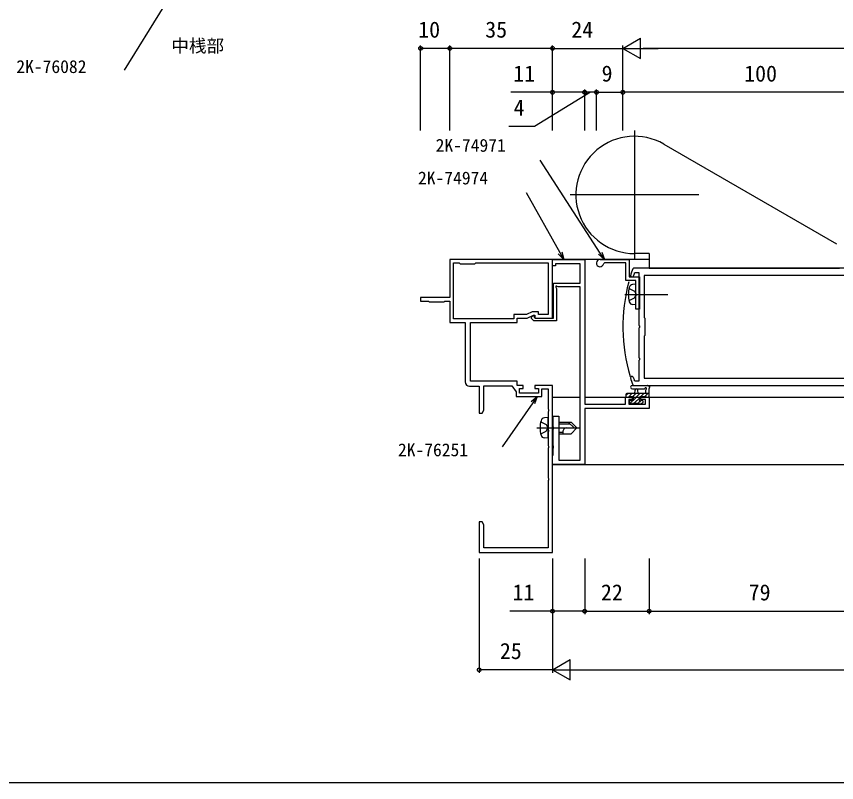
# Model space of a CAD drawing. Units: millimetres, scale not verified. Extents: x -437 to 438, y -344 to 341.
# Drawn here: x -111 to 169, y -343.6 to -82.2 of the extents above; entities that cross this region are included whole.
import ezdxf
from ezdxf.enums import TextEntityAlignment as Align

# ---------------------------------------------------------------- set-up
doc = ezdxf.new("R2010")
doc.units = ezdxf.units.MM
doc.header["$LTSCALE"] = 2
for name, color, linetype in [('0-1_USER1', 3, 'Continuous'), ('0-2_YKK_11', 7, 'Continuous'), ('0-3_YKK_12', 2, 'Continuous'), ('0-4_YKK_13', 4, 'Continuous'), ('0-6_YKK_D', 6, 'Continuous'), ('0-7_YKK_ZWAK', 7, 'Continuous')]:
    doc.layers.add(name, color=color, linetype=linetype)
doc.styles.add('ＭＳ ゴシック', font='')
doc.styles.get('ＭＳ ゴシック').set_extended_font_data('MS Gothic')

msp = doc.modelspace()

# ---------------------------------------------------------------- linework, layer by layer
at = {"layer": '0-2_YKK_11'}
for points in [[(72.029, -265.1), (72.029, -208.1), (66.029, -208.1), (66.029, -209.1), (67.229, -209.1), (67.229, -210.7), (60.829, -210.7), (60.829, -209.1), (62.029, -209.1), (62.029, -208.1), (60.029, -208.1), (60.029, -206.6), (44.029, -206.6), (44.029, -186.6), (60.029, -186.6), (60.029, -185.1), (63.385, -185.1), (65.529, -184.1), (66.029, -184.1), (66.029, -185.1), (72.029, -185.1), (72.029, -165.1), (37.029, -165.1), (37.029, -178.1), (27.029, -178.1), (27.029, -179.3), (29.729, -179.3), (30.029, -179.6), (35.029, -179.6), (35.329, -179.3), (37.029, -179.3), (37.029, -186.6), (42.229, -186.6), (42.229, -206.9)], [(73.279, -174.76), (73.429, -175.02), (73.429, -186.1), (65.715, -186.1), (64.829, -185.214), (64.829, -184.652), (65.644, -184.272), (65.829, -184.39), (65.829, -184.8), (66.129, -185.1), (72.329, -185.1), (72.329, -173.2), (81.529, -173.2), (81.529, -166.6), (73.029, -166.6), (73.029, -167.3), (72.029, -167.3), (72.029, -165.1), (83.029, -165.1), (83.029, -214.5), (96.929, -214.5), (96.929, -212.1), (99.229, -212.1), (99.229, -212.9), (98.129, -212.9), (98.129, -214.5), (103.829, -214.5), (103.829, -212.9), (102.229, -212.9), (102.229, -212.1), (105.029, -212.1), (105.029, -216), (83.029, -216), (83.029, -235.1), (72.029, -235.1), (72.029, -232.146), (72.129, -231.973), (72.229, -231.8), (72.229, -229.558), (72.349, -229.375)], [(88.279, -165.1), (98.229, -165.1), (98.229, -171.1), (101.729, -171.1)], [(101.729, -171.1), (101.729, -182.1), (100.529, -182.1), (100.529, -177.558), (100.649, -177.375), (100.649, -176.825), (100.529, -176.642), (100.529, -172.3), (97.029, -172.3), (97.029, -166.3), (89.809, -166.3), (89.513, -166.552)], [(98.645, -170.713), (98.932, -171.1), (99.35, -171.1), (99.637, -170.888)], [(184.029, -168.1), (99.714, -168.1), (99.431, -168.301)], [(99.978, -169.807), (100.263, -169.6), (101.57, -169.6), (101.57, -176.642), (101.69, -176.825), (101.69, -177.375), (101.57, -177.558), (101.57, -187.642), (101.69, -187.825), (101.69, -188.375), (101.57, -188.558), (101.57, -198.642), (101.69, -198.825), (101.69, -199.375), (101.57, -199.558), (101.57, -206.6), (100.263, -206.6), (99.978, -206.393)], [(81.529, -233.6), (81.529, -174.5), (73.949, -174.5), (73.689, -174.35)], [(99.637, -205.312), (99.35, -205.1), (98.932, -205.1), (98.645, -205.487)], [(43.729, -208.4), (47.029, -208.4), (47.029, -217.6), (47.999, -217.6), (48.629, -216.509), (48.629, -208.2), (58.129, -208.2), (59.629, -210.342), (59.629, -211.9), (68.429, -211.9), (68.429, -209.3), (70.529, -209.3), (70.529, -216.142), (70.649, -216.325), (70.649, -216.875), (70.529, -217.058), (70.529, -223.142), (70.649, -223.325), (70.649, -223.875), (70.529, -224.058), (70.529, -228.642), (70.649, -228.825), (70.649, -229.375), (70.529, -229.558), (70.529, -239.642), (70.649, -239.825), (70.649, -240.375), (70.529, -240.558), (70.529, -263.5), (48.629, -263.5), (48.629, -255.691), (47.999, -254.6), (47.029, -254.6), (47.029, -265.1), (72.029, -265.1)], [(99.431, -207.899), (99.714, -208.1), (184.029, -208.1)], [(72.349, -229.375), (72.349, -228.825), (72.229, -228.642), (72.229, -223.058), (72.349, -222.875), (72.349, -222.325), (72.229, -222.142), (72.229, -218.6), (74.229, -218.6), (74.229, -233.6), (81.529, -233.6)]]:
    msp.add_lwpolyline(points, dxfattribs=at)
for points in [[(45.829, -166.3), (70.529, -166.3), (70.529, -183.9), (67.229, -183.9), (67.229, -183), (65.049, -183), (63.118, -183.9), (58.829, -183.9), (58.829, -185.4), (38.229, -185.4), (38.229, -166.3), (40.229, -166.3), (40.529, -166.6), (45.529, -166.6)], [(175.529, -170.6), (103.37, -170.6), (103.37, -184.9), (103.57, -185.1), (103.57, -191.1), (103.37, -191.3), (103.37, -205.6), (175.529, -205.6), (175.729, -205.8), (179.229, -205.8), (179.229, -190.5), (182.229, -190.5), (182.229, -185.7), (179.229, -185.7), (179.229, -170.4), (175.729, -170.4)]]:
    msp.add_lwpolyline(points, close=True, dxfattribs=at)
for centre, radius, start, end in [((88.279, -166.35), 1.25, 90, 350.7182), ((156.07, -188.1), 59.999, 160.73222, 163.15509), ((156.069, -188.1), 58.998, 161.93765, 163.03801), ((73.429, -174.5), 0.3, 30.00001, 239.99999), ((43.729, -206.9), 1.5, 180.00001, 269.99999), ((156.07, -188.1), 59.999, 196.84491, 199.26778), ((156.069, -188.1), 58.998, 196.96199, 198.06235)]:
    msp.add_arc(centre, radius, start, end, dxfattribs=at)
at = {"layer": '0-3_YKK_12'}
for p, q in [((105.029, -165.1), (71.701, -165.1)), ((72.029, -212.1), (81.399, -212.1)), ((83.029, -212.1), (357.3, -212.1)), ((72.029, -235.104), (368.3, -235.104))]:
    msp.add_line(p, q, dxfattribs=at)
msp.add_arc((156.07, -188.1), 60, 165.20951, 196.36745, dxfattribs=at)
at = {"layer": '0-4_YKK_13'}
for p, q in [((100.029, -121.1), (100.029, -165.1)), ((110.029, -125.78), (169.029, -159.843)), ((122.029, -143.1), (78.029, -143.1)), ((105.029, -163.1), (100.029, -163.1)), ((100.529, -173.6), (99.41, -173.698)), ((100.529, -180.6), (100.529, -173.6)), ((96.776, -177.1), (111.459, -177.1)), ((100.529, -180.6), (99.41, -180.502)), ((99.304, -208.1), (104.467, -208.1)), ((99.304, -209.3), (103.265, -209.303)), ((100.132, -210.9), (100.234, -209.756)), ((101.332, -210.9), (101.23, -209.756)), ((103.832, -209.72), (103.832, -210.9)), ((105.032, -211.8), (105.032, -209.12)), ((97.823, -210.9), (97.132, -211.591)), ((97.132, -211.2), (97.132, -211.8)), ((105.032, -210.9), (97.432, -210.9)), ((97.432, -212.1), (98.032, -212.1)), ((99.17, -210.9), (97.97, -212.1)), ((100.517, -210.9), (99.517, -211.9)), ((101.864, -210.9), (99.532, -213.232)), ((101.932, -212.179), (99.911, -214.2)), ((103.211, -210.9), (102.211, -211.9)), ((104.558, -210.9), (103.558, -211.9)), ((104.132, -212.1), (104.732, -212.1)), ((105.032, -211.773), (104.705, -212.1)), ((98.332, -213.6), (98.332, -214.1)), ((99.464, -213.3), (98.437, -214.327)), ((98.632, -214.4), (99.132, -214.4)), ((99.332, -214.2), (101.432, -214.2)), ((101.909, -213.549), (101.258, -214.2)), ((101.632, -214.4), (102.232, -214.4)), ((102.732, -213.3), (102.393, -213.3)), ((102.444, -214.312), (102.944, -213.812)), ((70.399, -219.1), (69.28, -219.198)), ((70.399, -219.1), (70.399, -226.1)), ((77.399, -220.6), (79.399, -222.6)), ((66.646, -222.6), (81.325, -222.6)), ((74.229, -221.2), (77.999, -221.2)), ((70.399, -226.1), (69.28, -226.002)), ((74.229, -224), (75.599, -224)), ((75.599, -224), (75.599, -224.6))]:
    msp.add_line(p, q, dxfattribs=at)
for points in [[(105.029, -163.1), (105.029, -168.1), (170.029, -168.1)], [(98.166, -175.05), (99.981, -175.955), (100.59, -177.1)], [(98.166, -179.15), (99.981, -178.245), (100.59, -177.1)], [(98.232, -211.9), (99.532, -211.9), (99.532, -213.3), (98.632, -213.3)], [(101.932, -212.839), (101.932, -211.9), (103.932, -211.9)], [(68.036, -220.55), (69.851, -221.455), (70.46, -222.6)], [(74.229, -220.6), (78.399, -220.6), (80.399, -222.6)], [(68.036, -224.65), (69.851, -223.745), (70.46, -222.6)], [(74.229, -224.6), (78.399, -224.6), (80.399, -222.6)]]:
    msp.add_lwpolyline(points, dxfattribs=at)
for centre, radius, start, end in [((100.029, -143.1), 20, 59.99995, 269.99998), ((106.929, -177.1), 9, 164.11915, 195.88085), ((99.523, -174.993), 1.3, 95, 164.11915), ((99.523, -179.207), 1.3, 195.88085, 265), ((99.305, -208.7), 0.6, 89.95977, 269.95977), ((100.732, -209.8), 0.5, 5.09207, 174.90793), ((103.266, -209.003), 0.3, 269.95977, 340.81024), ((103.832, -209.2), 0.3, 300, 160.81024), ((104.132, -209.72), 0.3, 120, 180), ((104.467, -208.4), 0.3, 40.52878, 90), ((104.923, -208.01), 0.3, 220.52878, 280.52878), ((105.032, -208.6), 0.3, 300, 100.52878), ((105.332, -209.12), 0.3, 120, 180), ((97.432, -211.2), 0.3, 90, 180), ((97.432, -211.8), 0.3, 180, 270), ((98.032, -211.9), 0.2, 270, 0), ((104.132, -211.9), 0.2, 180, 270), ((104.732, -211.8), 0.3, 270, 0), ((98.632, -213.6), 0.3, 90, 180), ((98.632, -214.1), 0.3, 180, 270), ((99.132, -214.2), 0.2, 270, 0), ((101.632, -214.2), 0.2, 180, 270), ((101.932, -213.3), 0.25, 123.05573, 326.94427), ((101.632, -212.839), 0.3, 303.05573, 0), ((102.393, -213.6), 0.3, 90, 146.94427), ((102.232, -214.1), 0.3, 270, 315), ((102.732, -213.6), 0.3, 315, 90), ((76.799, -222.6), 9, 164.11915, 195.88085), ((69.393, -220.493), 1.3, 95, 164.11915), ((76.931, -223.933), 1.333, 90, 182.86598), ((69.393, -224.707), 1.3, 195.88085, 265)]:
    msp.add_arc(centre, radius, start, end, dxfattribs=at)
at = {"layer": '0-6_YKK_D'}
for p, q in [((27.029, -121.1), (27.029, -92.1)), ((37.029, -121.1), (37.029, -92.1)), ((37.029, -121.1), (37.029, -92.1)), ((72.029, -121.1), (72.029, -92.1)), ((72.029, -121.1), (72.029, -92.1)), ((96.029, -93.1), (102.091, -89.6)), ((96.029, -121.1), (96.029, -92.1)), ((96.029, -121.1), (96.029, -92.1)), ((102.091, -96.6), (102.091, -89.6)), ((37.029, -93.1), (27.029, -93.1)), ((72.029, -93.1), (37.029, -93.1)), ((72.029, -93.1), (96.029, -93.1)), ((96.029, -93.1), (102.091, -96.6)), ((96.029, -93.1), (108.153, -93.1)), ((336.3, -93.1), (103.029, -93.1)), ((72.029, -121.1), (72.029, -107.1)), ((83.029, -108.1), (80.479, -108.1)), ((83.029, -121.1), (83.029, -107.1)), ((83.029, -121.1), (83.029, -107.1)), ((87.029, -108.1), (83.029, -108.1)), ((87.029, -108.1), (83.029, -108.1)), ((87.029, -121.1), (87.029, -107.1)), ((87.029, -121.1), (87.029, -107.1)), ((87.029, -108.1), (96.029, -108.1)), ((87.029, -108.1), (89.579, -108.1)), ((96.029, -121.1), (96.029, -107.1)), ((96.029, -121.1), (96.029, -107.1)), ((196.029, -108.1), (96.029, -108.1)), ((47.029, -267.1), (47.029, -306.1)), ((72.029, -267.1), (72.029, -306.1)), ((72.029, -267.1), (72.029, -306.1)), ((72.029, -267.1), (72.029, -286.1)), ((83.029, -267.1), (83.029, -286.1)), ((83.029, -267.1), (83.029, -286.1)), ((105.029, -267.1), (105.029, -286.1)), ((105.029, -267.1), (105.029, -286.1)), ((83.029, -285.1), (105.029, -285.1)), ((105.029, -285.1), (184.029, -285.1)), ((72.029, -305.1), (78.091, -301.6)), ((78.091, -308.6), (78.091, -301.6)), ((72.029, -305.1), (47.029, -305.1)), ((72.029, -305.1), (78.091, -308.6)), ((72.029, -305.1), (84.153, -305.1)), ((79.029, -305.1), (361.3, -305.1))]:
    msp.add_line(p, q, dxfattribs=at)
for points in [[(-59.264, -76.553), (-60.61, -78.719), (-74.176, -100.549)], [(85.029, -108.1), (65.873, -119.745), (57.143, -119.745)], [(83.029, -108.1), (72.029, -108.1), (57.766, -108.1)], [(89.739, -165.1), (88.352, -162.96), (67.786, -131.201)], [(75.865, -165.1), (74.618, -162.875), (63.117, -142.346)], [(75.214, -162.541), (75.865, -165.1), (74.022, -163.209)], [(88.926, -162.588), (89.739, -165.1), (87.779, -163.331)], [(66.83, -211.9), (65.372, -213.992), (54.906, -229.005)], [(64.811, -213.601), (66.83, -211.9), (65.932, -214.383)], [(83.029, -285.1), (72.029, -285.1), (57.521, -285.1)]]:
    msp.add_lwpolyline(points, dxfattribs=at)
for centre in [(27.029, -93.1), (37.029, -93.1), (37.029, -93.1), (72.029, -93.1), (72.029, -93.1), (72.029, -108.1), (83.029, -108.1), (83.029, -108.1), (87.029, -108.1), (87.029, -108.1), (96.029, -108.1), (96.029, -108.1), (72.029, -285.1), (83.029, -285.1), (105.029, -285.1), (105.029, -285.1), (47.029, -305.1)]:
    msp.add_circle(centre, 0.637, dxfattribs=at)
at = {"layer": '0-7_YKK_ZWAK'}
msp.add_lwpolyline([(-436.7, -343.6), (438.3, -343.6), (438.3, 306.4)], dxfattribs=at)

# ---------------------------------------------------------------- texts
at = {"layer": '0-1_USER1', "style": 'ＭＳ ゴシック'}
msp.add_text('中桟部', height=4.399, dxfattribs=at).set_placement((-58.081, -95.753), align=Align.BOTTOM_LEFT)
at = {"layer": '0-6_YKK_D', "style": 'ＭＳ ゴシック'}
for s, height, p in [('10', 5.499, (26.191, -91.1)), ('35', 5.499, (49.074, -91.1)), ('24', 5.499, (78.468, -91.1)), ('2K-76082', 4.399, (-110.994, -102.843)), ('11', 5.499, (58.615, -106.1)), ('9', 5.499, (88.802, -106.1)), ('100', 5.499, (137.464, -106.1)), ('4', 5.499, (58.759, -117.745)), ('2K-74971', 4.399, (32.161, -129.701)), ('2K-74974', 4.399, (26.129, -140.846)), ('2K-76251', 4.399, (19.281, -233.593)), ('11', 5.499, (58.37, -283.1)), ('22', 5.499, (88.574, -283.1)), ('79', 5.499, (139.011, -283.1)), ('25', 5.499, (54.074, -303.1))]:
    msp.add_text(s, height=height, dxfattribs=at).set_placement(p, align=Align.BOTTOM_LEFT)

doc.saveas('drawing.dxf')
